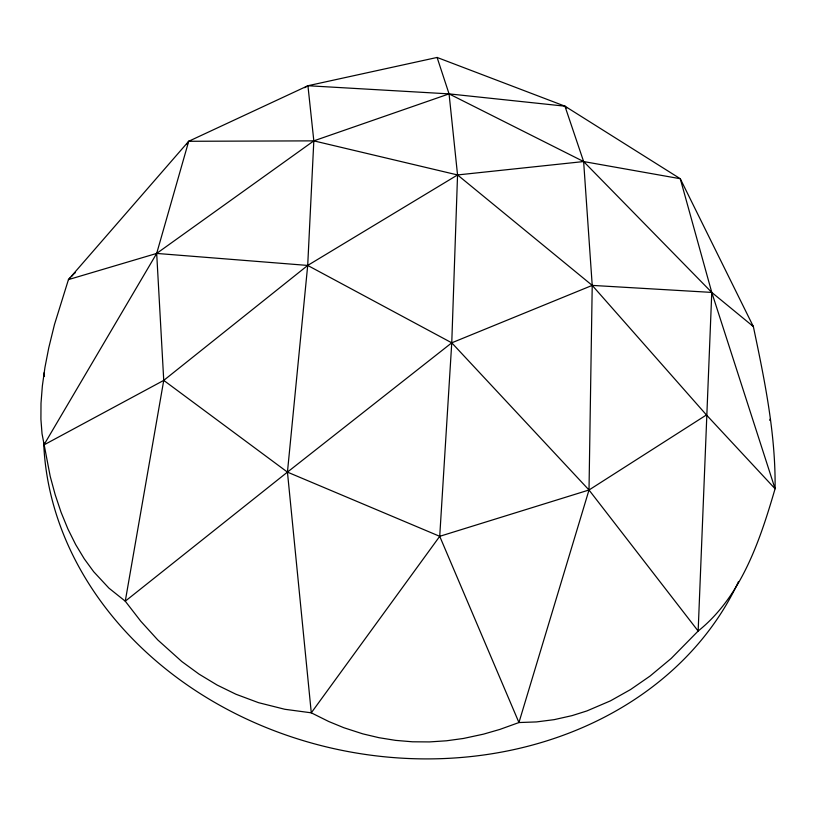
<?xml version="1.0" encoding="UTF-8"?>
<svg xmlns="http://www.w3.org/2000/svg" width="816" height="816" viewBox="0 0 816 816"><rect width="100%" height="100%" fill="white"/><g stroke="black" fill="none" stroke-linecap="round" stroke-linejoin="round"><path stroke-width="1.22" d="M186.742 144.565L188.7 141.28L313.823 140.862L457.552 174.95L583.634 161.558L680.269 178.724L711.776 292.414L698.149 631.043L671.201 658.451L650.026 676.087L630.564 689.54L610.439 700.862L586.877 710.94L572.006 715.642L554.156 719.651L536.438 721.925L518.945 722.548L499.82 729.433L483.47 734.155L463.447 738.46L446.525 740.785L429.491 741.917L412.488 741.795L395.627 740.377L379.012 737.705L362.753 733.849L343.862 727.729L328.715 721.497L311.284 712.827L284.804 709.277L258.519 702.668L235.957 694.243L217.168 685.073L199.084 674.149L181.835 661.552L157.784 639.948L140.77 621.221L125.266 601.188L108.926 588.132L93.667 571.7L84.283 558.848L75.674 544.588L67.922 529.013L61.078 512.305L55.182 494.69L50.215 476.391L42.034 433.735L40.912 419.251L41.004 403.267L42.361 385.907L44.962 367.333L48.776 347.759L54.488 324.493L68.442 279.602L188.7 141.28L307.938 85.731L437.101 57.457L564.937 106.172L680.269 178.724L753.352 326.553C764.572 379.909 775.792 433.979 775.078 488.764C759.992 540.365 741.601 596.17 698.149 631.043L589.009 489.998L451.758 342.822L307.703 265.435L156.682 253.429L68.442 279.602L70.655 277.369M304.674 87.71L307.938 85.731L449.065 93.881L564.937 106.172L583.634 161.558L592.222 285.396L589.009 489.998L518.945 722.548L439.722 536.316L451.758 342.822L457.552 174.95L449.065 93.881L437.101 57.457M188.7 141.28L156.682 253.429L163.741 380.389L125.266 601.188L287.446 472.117L451.758 342.822L592.222 285.396L711.776 292.414L753.352 326.553L752.046 325.329M769.672 420.281L770.314 418.996M706.442 414.946L592.222 285.396L457.552 174.95L307.703 265.435L163.741 380.389L43.901 444.934L156.682 253.429L313.823 140.862L449.065 93.881L583.634 161.558L711.776 292.414L775.078 488.764L706.442 414.946L589.009 489.998L439.722 536.316L311.284 712.827L287.446 472.117L307.703 265.435L313.823 140.862L307.938 85.731M74.144 273.829L75.337 272.605M71.798 276.206L72.961 275.033M439.722 536.316L287.446 472.117L163.741 380.389M564.937 106.172L566.671 108.028M44.095 372.759L44.462 376.4M738.531 581.512A361.478 303.501 11.1 0 1 343.036 750.577A361.478 303.501 11.1 0 1 43.687 442.578"/></g></svg>
